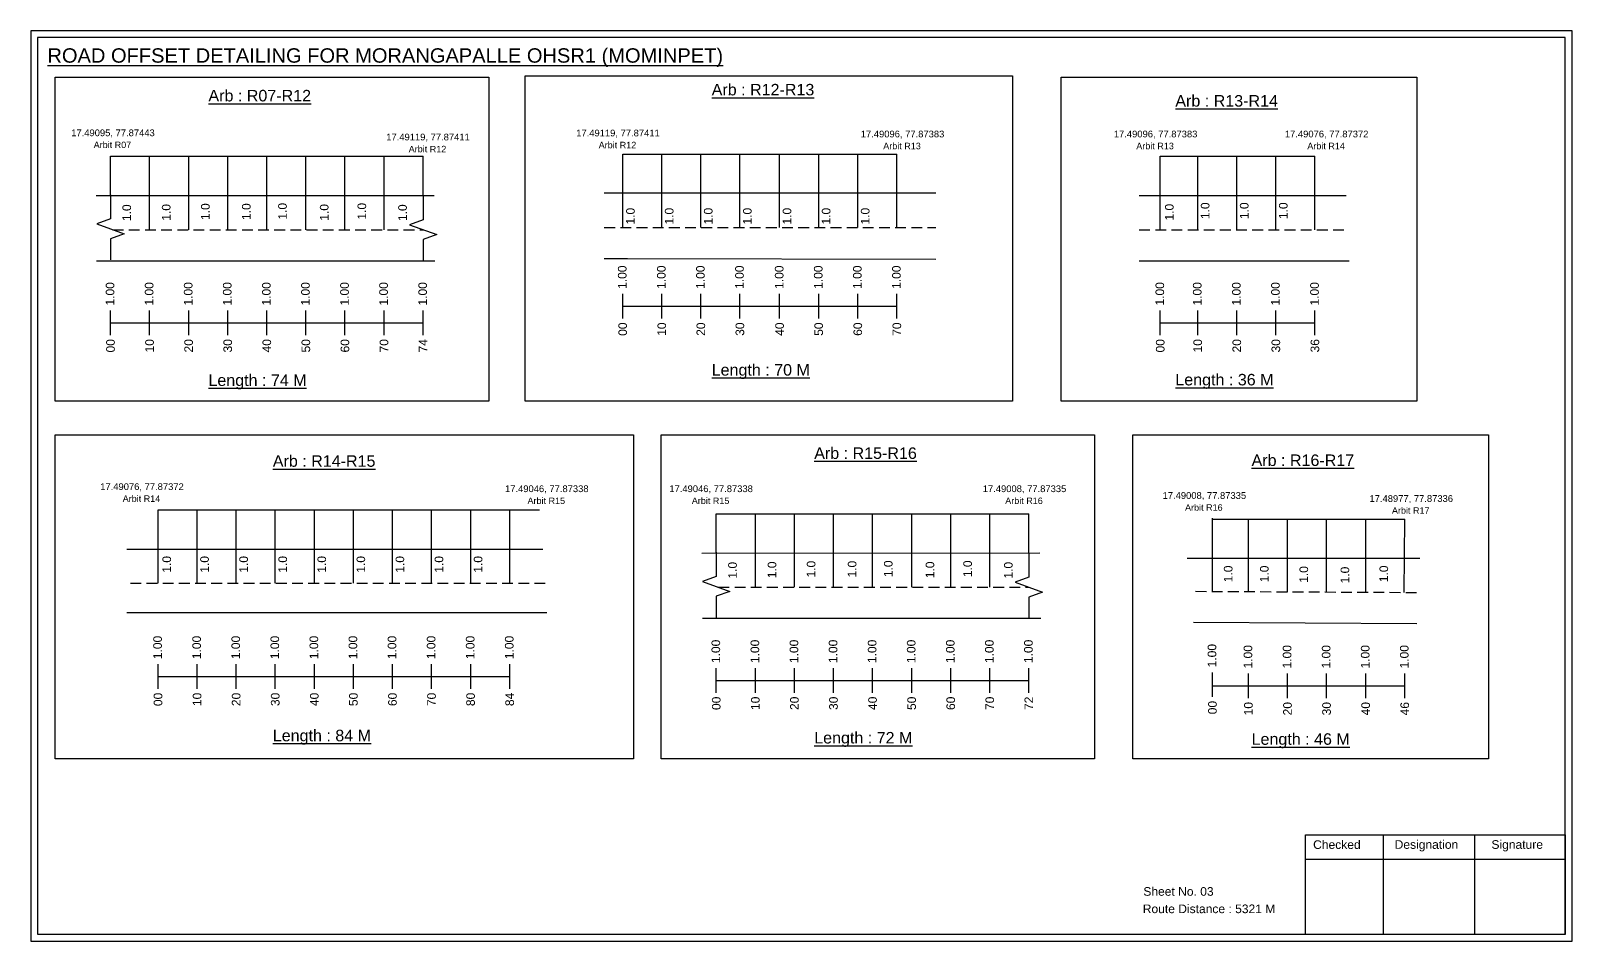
# Model space of a CAD drawing. Header units: inches. Extents: x 857 to 9621, y 2149 to 3662.
# Drawn here: x 5771 to 6307, y 3194 to 3511 of the extents above; entities that cross this region are included whole.
import ezdxf

# ---------------------------------------------------------------- set-up
doc = ezdxf.new("R2010")
doc.units = ezdxf.units.IN
doc.header["$MEASUREMENT"] = 0
doc.linetypes.add('DASHED2', pattern=[0.375, 0.25, -0.125])
doc.layers.add('PDF_Geometry', color=7, linetype='Continuous')
doc.layers.add('PDF_Text', color=5, linetype='Continuous')
doc.styles.add('PDF Arial', font='arial.ttf')
doc.styles.get("Standard").update_dxf_attribs({"font": 'arial.ttf'})

msp = doc.modelspace()

# ---------------------------------------------------------------- linework, layer by layer
at = {"color": 5}
for p, q in [((5798.34, 3467.02), (5907.14, 3467.02)), ((5976.61, 3467.81), (6072.03, 3467.81)), ((6163.72, 3467.02), (6217.55, 3467.02)), ((5814.89, 3343.99), (5947.66, 3343.99)), ((6009.18, 3342.63), (6117.98, 3342.63)), ((6181.88, 3340.76), (6248.8, 3340.76))]:
    msp.add_line(p, q, dxfattribs=at)
for p, q in [((5798.34, 3453.37), (5798.34, 3467.02)), ((5811.94, 3441.48), (5811.94, 3467.02)), ((5825.54, 3441.48), (5825.54, 3467.02)), ((5839.14, 3441.48), (5839.14, 3467.02)), ((5852.74, 3441.48), (5852.74, 3467.02)), ((5866.34, 3441.48), (5866.34, 3467.02)), ((5879.94, 3441.48), (5879.94, 3467.02)), ((5893.54, 3441.48), (5893.54, 3467.02)), ((5907.14, 3453.37), (5907.14, 3467.02)), ((5976.61, 3442.27), (5976.61, 3467.81)), ((5990.21, 3442.27), (5990.21, 3467.81)), ((6003.81, 3442.27), (6003.81, 3467.81)), ((6017.41, 3442.27), (6017.41, 3467.81)), ((6031.23, 3442.27), (6031.23, 3467.81)), ((6044.83, 3442.27), (6044.83, 3467.81)), ((6058.43, 3442.27), (6058.43, 3467.81)), ((6072.03, 3442.27), (6072.03, 3467.81)), ((6163.72, 3441.48), (6163.72, 3467.02)), ((6176.75, 3441.48), (6176.75, 3467.02)), ((6190.35, 3441.48), (6190.35, 3467.02)), ((6203.95, 3441.48), (6203.95, 3467.02)), ((6217.55, 3441.48), (6217.55, 3467.02)), ((5793.35, 3453.37), (5910.96, 3453.42)), ((6085.63, 3454.16), (5970.2, 3454.16)), ((6156.37, 3453.37), (6228.4, 3453.37)), ((5793.49, 3430.68), (5911.27, 3430.68)), ((5970.2, 3431.47), (5978.26, 3431.47)), ((5978.26, 3431.47), (6085.63, 3431.17)), ((6156.37, 3430.68), (6229.4, 3430.68)), ((5814.89, 3318.45), (5814.89, 3343.99)), ((5828.49, 3318.45), (5828.49, 3343.99)), ((5842.09, 3318.45), (5842.09, 3343.99)), ((5855.69, 3318.45), (5855.69, 3343.99)), ((5869.29, 3318.45), (5869.29, 3343.99)), ((5882.89, 3318.45), (5882.89, 3343.99)), ((5896.49, 3318.45), (5896.49, 3343.99)), ((5910.09, 3318.45), (5910.09, 3343.99)), ((5923.69, 3318.45), (5923.69, 3343.99)), ((5937.29, 3318.45), (5937.29, 3343.99)), ((6009.18, 3328.99), (6009.18, 3342.63)), ((6022.78, 3317.1), (6022.78, 3342.63)), ((6036.38, 3317.1), (6036.38, 3342.63)), ((6049.98, 3317.1), (6049.98, 3342.63)), ((6063.58, 3317.1), (6063.58, 3342.63)), ((6077.18, 3317.1), (6077.18, 3342.63)), ((6090.78, 3317.1), (6090.78, 3342.63)), ((6104.38, 3317.1), (6104.38, 3342.63)), ((6117.98, 3328.98), (6117.98, 3342.63)), ((6181.88, 3315.52), (6181.88, 3341.06)), ((6194.4, 3315.47), (6194.4, 3340.76)), ((6208, 3315.42), (6208, 3340.76)), ((6221.6, 3315.48), (6221.6, 3340.76)), ((6235.2, 3315.22), (6235.2, 3340.76)), ((6248.58, 3315.26), (6248.8, 3340.76)), ((5804.01, 3330.34), (5948.8, 3330.34)), ((6004.19, 3328.98), (6121.8, 3329.04)), ((6254.05, 3327.09), (6173.1, 3327.09)), ((5950.21, 3308.15), (5804.01, 3308.15)), ((6004.33, 3306.3), (6122.11, 3306.3)), ((6175.31, 3304.88), (6253.04, 3304.45))]:
    msp.add_line(p, q)
at = {"linetype": 'DASHED2', "ltscale": 15}
for p, q in [((5799.1, 3441.48), (5907.14, 3441.48)), ((5970.2, 3442.27), (6085.63, 3442.27)), ((6156.37, 3441.48), (6228.9, 3441.48)), ((5805.28, 3318.45), (5949.64, 3318.45)), ((6009.95, 3317.1), (6117.98, 3317.1)), ((6176.02, 3315.67), (6254.31, 3315.26))]:
    msp.add_line(p, q, dxfattribs=at)
at = {"color": 217, "true_color": 0x93278f}
for p, q in [((5976.61, 3410.58), (5976.61, 3419.14)), ((5990.21, 3410.58), (5990.21, 3419.14)), ((6003.81, 3410.58), (6003.81, 3419.14)), ((6017.41, 3410.58), (6017.41, 3419.14)), ((6031.23, 3410.58), (6031.23, 3419.14)), ((6044.83, 3410.58), (6044.83, 3419.14)), ((6058.43, 3410.58), (6058.43, 3419.14)), ((6072.03, 3410.58), (6072.03, 3419.14)), ((5798.34, 3404.78), (5798.34, 3413.34)), ((5811.94, 3404.78), (5811.94, 3413.34)), ((5825.54, 3404.78), (5825.54, 3413.34)), ((5839.14, 3404.78), (5839.14, 3413.34)), ((5852.74, 3404.78), (5852.74, 3413.34)), ((5866.34, 3404.78), (5866.34, 3413.34)), ((5879.94, 3404.78), (5879.94, 3413.34)), ((5893.54, 3404.78), (5893.54, 3413.34)), ((5907.14, 3404.78), (5907.14, 3413.34)), ((5976.61, 3414.85), (6072.03, 3414.91)), ((6163.72, 3404.78), (6163.72, 3413.34)), ((6176.75, 3404.78), (6176.75, 3413.34)), ((6190.35, 3404.78), (6190.35, 3413.34)), ((6203.95, 3404.78), (6203.95, 3413.34)), ((6217.55, 3404.78), (6217.55, 3413.34)), ((5798.34, 3409.05), (5907.14, 3409.05)), ((6163.72, 3409.05), (6217.55, 3409.06)), ((5814.89, 3281.76), (5814.89, 3290.31)), ((5828.49, 3281.76), (5828.49, 3290.31)), ((5842.09, 3281.76), (5842.09, 3290.31)), ((5855.69, 3281.76), (5855.69, 3290.31)), ((5869.29, 3281.76), (5869.29, 3290.31)), ((5882.89, 3281.76), (5882.89, 3290.31)), ((5896.49, 3281.76), (5896.49, 3290.31)), ((5910.09, 3281.76), (5910.09, 3290.31)), ((5923.69, 3281.76), (5923.69, 3290.31)), ((5937.29, 3281.76), (5937.29, 3290.31)), ((6009.18, 3280.4), (6009.18, 3288.96)), ((6022.78, 3280.4), (6022.78, 3288.96)), ((6036.38, 3280.4), (6036.38, 3288.96)), ((6049.98, 3280.4), (6049.98, 3288.96)), ((6063.58, 3280.4), (6063.58, 3288.96)), ((6077.18, 3280.4), (6077.18, 3288.96)), ((6090.78, 3280.4), (6090.78, 3288.96)), ((6104.38, 3280.4), (6104.38, 3288.96)), ((6117.98, 3280.4), (6117.98, 3288.96)), ((5814.89, 3286.02), (5937.29, 3286.05)), ((6009.18, 3284.67), (6117.98, 3284.67)), ((6181.88, 3278.91), (6181.88, 3287.47)), ((6194.4, 3278.52), (6194.4, 3287.08)), ((6208, 3278.52), (6208, 3287.08)), ((6221.6, 3278.52), (6221.6, 3287.08)), ((6235.2, 3278.52), (6235.2, 3287.08)), ((6248.8, 3278.52), (6248.8, 3287.08)), ((6181.88, 3282.79), (6248.8, 3282.81))]:
    msp.add_line(p, q, dxfattribs=at)
for points in [[(5779.11, 3494.5), (5929.97, 3494.5), (5929.97, 3381.82), (5779.11, 3381.82)], [(5942.69, 3494.98), (6112.3, 3494.98), (6112.3, 3381.82), (5942.69, 3381.82)], [(6129.25, 3494.5), (6253.06, 3494.5), (6253.06, 3381.82), (6129.25, 3381.82)], [(5779.11, 3370.12), (5980.35, 3370.12), (5980.35, 3257.44), (5779.11, 3257.44)], [(5989.96, 3370.12), (6140.81, 3370.12), (6140.81, 3257.44), (5989.96, 3257.44)], [(6154.18, 3370.12), (6277.98, 3370.12), (6277.98, 3257.44), (6154.18, 3257.44)]]:
    msp.add_lwpolyline(points, close=True)
at = {"linetype": 'Continuous'}
for points in [[(5798.32, 3453.65), (5798.32, 3445.22), (5793.58, 3443.49), (5803.07, 3440.04), (5798.32, 3438.31), (5798.32, 3430.96)], [(5907.14, 3453.37), (5907.14, 3444.93), (5902.4, 3443.21), (5911.88, 3439.75), (5907.14, 3438.03), (5907.14, 3430.68)], [(6009.17, 3329.27), (6009.17, 3320.83), (6004.42, 3319.11), (6013.91, 3315.65), (6009.17, 3313.93), (6009.17, 3306.58)], [(6117.98, 3328.98), (6117.98, 3320.55), (6113.24, 3318.82), (6122.73, 3315.37), (6117.98, 3313.64), (6117.98, 3306.3)]]:
    msp.add_lwpolyline(points, dxfattribs=at)
at = {"layer": 'PDF_Geometry'}
for points in [[(5770.6, 3510.66), (5770.6, 3193.95), (6307.07, 3193.95), (6307.07, 3510.66)], [(5772.92, 3508.34), (5772.92, 3196.37), (6304.65, 3196.37), (6304.65, 3508.34)]]:
    msp.add_lwpolyline(points, close=True, dxfattribs=at)
at = {"layer": 'PDF_Geometry', "color": 242, "true_color": 0xcc1f26}
msp.add_lwpolyline([(6304.65, 3196.28), (6214.31, 3196.28), (6214.31, 3230.89), (6304.65, 3230.89)], close=True, dxfattribs=at)
for points in [[(6241.29, 3230.89), (6241.29, 3196.28)], [(6273.02, 3230.89), (6273.02, 3196.28)], [(6214.31, 3222.52), (6304.65, 3222.52)]]:
    msp.add_lwpolyline(points, dxfattribs=at)

# ---------------------------------------------------------------- texts
at = {"color": 242, "true_color": 0xcd2027}
for s, height, p in [('%%UROAD OFFSET DETAILING FOR MORANGAPALLE OHSR1 (MOMINPET)', 5, (5776.38, 3499.59)), ('%%UArb : R07-R12', 4, (5832.42, 3486.12)), ('%%UArb : R12-R13', 4, (6007.58, 3488.21)), ('%%UArb : R13-R14', 4, (6168.95, 3484.31)), ('%%ULength : 74 M', 4, (5832.42, 3387.12)), ('%%ULength : 70 M', 4, (6007.58, 3390.71)), ('%%ULength : 36 M', 4, (6168.95, 3387.31)), ('%%UArb : R15-R16', 4, (6043.26, 3361.73)), ('%%UArb : R14-R15', 4, (5854.83, 3359)), ('%%UArb : R16-R17', 4, (6195.49, 3359.27)), ('%%ULength : 84 M', 4, (5854.83, 3263.5)), ('%%ULength : 72 M', 4, (6043.26, 3262.73)), ('%%ULength : 46 M', 4, (6195.49, 3262.27))]:
    msp.add_text(s, height=height, dxfattribs=at).set_placement(p)
at = {"color": 5}
for s, height, p in [('17.49095, 77.87443', 2.34, (5784.65, 3474.01)), ('Arbit R07', 2.246, (5792.47, 3469.88)), ('17.49119, 77.87411', 2.34, (5894.3, 3472.54)), ('17.49119, 77.87411', 2.34, (5960.42, 3473.94)), ('Arbit R12', 2.246, (5968.24, 3469.81)), ('17.49096, 77.87383', 2.34, (6059.46, 3473.6)), ('Arbit R13', 2.246, (6067.28, 3469.48)), ('17.49096, 77.87383', 2.34, (6147.54, 3473.6)), ('Arbit R13', 2.246, (6155.36, 3469.48)), ('17.49076, 77.87372', 2.34, (6207.07, 3473.6)), ('Arbit R14', 2.246, (6214.89, 3469.48)), ('Arbit R12', 2.246, (5902.12, 3468.41)), ('17.49076, 77.87372', 2.34, (5794.75, 3350.91)), ('Arbit R14', 2.246, (5802.57, 3346.79)), ('17.49046, 77.87338', 2.34, (5935.64, 3350.18)), ('Arbit R15', 2.246, (5943.47, 3346.05)), ('17.49046, 77.87338', 2.34, (5992.83, 3350.18)), ('Arbit R15', 2.246, (6000.65, 3346.05)), ('17.49008, 77.87335', 2.34, (6101.92, 3350.18)), ('Arbit R16', 2.246, (6109.74, 3346.05)), ('17.49008, 77.87335', 2.34, (6164.51, 3347.83)), ('17.48977, 77.87336', 2.34, (6236.52, 3346.78)), ('Arbit R16', 2.246, (6172.33, 3343.7)), ('Arbit R17', 2.246, (6244.34, 3342.66))]:
    msp.add_text(s, height=height, dxfattribs=at).set_placement(p)
for p in [(5805.47, 3444.47), (5819.22, 3444.59), (5832.84, 3444.85), (5847.1, 3444.85), (5859.69, 3444.98), (5874.21, 3444.59), (5887.31, 3444.98), (5901.48, 3444.48), (6168.35, 3444.66), (6180.82, 3445.16), (6194.42, 3445.16), (6208.02, 3445.16), (5980.79, 3443.27), (5994.28, 3443.27), (6007.88, 3443.27), (6021.48, 3443.27), (6035.3, 3443.27), (6048.9, 3443.27), (6062.5, 3443.27), (5819.4, 3322.13), (5832.56, 3322.13), (5846.16, 3322.13), (5859.76, 3322.13), (5873.36, 3322.13), (5886.96, 3322.13), (5900.56, 3322.13), (5914.16, 3322.13), (5927.76, 3322.13), (6070.53, 3320.59), (6098.16, 3320.59), (6016.32, 3320.08), (6030.06, 3320.21), (6043.68, 3320.47), (6057.94, 3320.47), (6085.05, 3320.21), (6112.32, 3320.09), (6188.84, 3318.81), (6201.42, 3318.81), (6215.15, 3318.61), (6229.47, 3318.42), (6242.99, 3318.83)]:
    msp.add_text('1.0', height=3, rotation=90).set_placement(p)
at = {"color": 217, "true_color": 0x93278f}
for s, p in [('1.00', (5977.94, 3420.87)), ('1.00', (5991.54, 3420.87)), ('1.00', (6005.14, 3420.87)), ('1.00', (6018.74, 3420.87)), ('1.00', (6032.56, 3420.87)), ('1.00', (6046.16, 3420.87)), ('1.00', (6059.76, 3420.87)), ('1.00', (6073.36, 3420.87)), ('1.00', (5799.67, 3415.08)), ('1.00', (5813.27, 3415.08)), ('1.00', (5826.87, 3415.08)), ('1.00', (5840.47, 3415.08)), ('1.00', (5854.07, 3415.08)), ('1.00', (5867.67, 3415.08)), ('1.00', (5881.27, 3415.08)), ('1.00', (5894.87, 3415.08)), ('1.00', (5908.47, 3415.08)), ('1.00', (6165.04, 3415.08)), ('1.00', (6178.08, 3415.08)), ('1.00', (6191.68, 3415.08)), ('1.00', (6205.28, 3415.08)), ('1.00', (6218.88, 3415.08)), ('00', (5978.09, 3404.55)), ('10', (5991.69, 3404.55)), ('20', (6005.29, 3404.55)), ('30', (6018.89, 3404.55)), ('40', (6032.71, 3404.55)), ('50', (6046.31, 3404.55)), ('60', (6059.91, 3404.55)), ('70', (6073.51, 3404.55)), ('00', (5799.82, 3398.76)), ('10', (5813.42, 3398.76)), ('20', (5827.02, 3398.76)), ('30', (5840.62, 3398.76)), ('40', (5854.22, 3398.76)), ('50', (5867.82, 3398.76)), ('60', (5881.42, 3398.76)), ('70', (5895.02, 3398.76)), ('74', (5908.62, 3398.76)), ('00', (6165.19, 3398.76)), ('10', (6178.23, 3398.76)), ('20', (6191.83, 3398.76)), ('30', (6205.43, 3398.76)), ('36', (6219.03, 3398.76)), ('1.00', (5816.21, 3292.05)), ('1.00', (5829.81, 3292.05)), ('1.00', (5843.41, 3292.05)), ('1.00', (5857.01, 3292.05)), ('1.00', (5870.61, 3292.05)), ('1.00', (5884.21, 3292.05)), ('1.00', (5897.81, 3292.05)), ('1.00', (5911.41, 3292.05)), ('1.00', (5925.01, 3292.05)), ('1.00', (5938.61, 3292.05)), ('1.00', (6010.51, 3290.69)), ('1.00', (6024.11, 3290.69)), ('1.00', (6037.71, 3290.69)), ('1.00', (6051.31, 3290.69)), ('1.00', (6064.91, 3290.69)), ('1.00', (6078.51, 3290.69)), ('1.00', (6092.11, 3290.69)), ('1.00', (6105.71, 3290.69)), ('1.00', (6119.31, 3290.69)), ('1.00', (6183.21, 3289.2)), ('1.00', (6195.73, 3288.82)), ('1.00', (6209.33, 3288.82)), ('1.00', (6222.93, 3288.82)), ('1.00', (6236.53, 3288.82)), ('1.00', (6250.13, 3288.82)), ('00', (5816.36, 3275.73)), ('10', (5829.96, 3275.73)), ('20', (5843.56, 3275.73)), ('30', (5857.16, 3275.73)), ('40', (5870.76, 3275.73)), ('50', (5884.36, 3275.73)), ('60', (5897.96, 3275.73)), ('70', (5911.56, 3275.73)), ('80', (5925.16, 3275.73)), ('84', (5938.76, 3275.73)), ('00', (6010.66, 3274.37)), ('10', (6024.26, 3274.37)), ('20', (6037.86, 3274.37)), ('30', (6051.46, 3274.37)), ('40', (6065.06, 3274.37)), ('50', (6078.66, 3274.37)), ('60', (6092.26, 3274.37)), ('70', (6105.86, 3274.37)), ('72', (6119.46, 3274.37)), ('00', (6183.36, 3272.88)), ('10', (6195.88, 3272.5)), ('20', (6209.48, 3272.5)), ('30', (6223.08, 3272.5)), ('40', (6236.68, 3272.5)), ('46', (6250.28, 3272.5))]:
    msp.add_text(s, height=3, rotation=90, dxfattribs=at).set_placement(p)
for s, p in [('Sheet No. 03', (6157.81, 3209.75)), ('Route Distance : 5321 M', (6157.62, 3203.7))]:
    msp.add_text(s, height=3).set_placement(p)
at = {"layer": 'PDF_Text', "color": 7, "attachment_point": 7, "style": 'PDF Arial'}
for s, insert, char_height in [('Checked', (6216.91, 3226), 3.001), ('Designation', (6245.29, 3225.17), 3.0006), ('Signature', (6278.97, 3225.17), 3.001)]:
    msp.add_mtext(s, dxfattribs=dict(at, insert=insert, char_height=char_height))

doc.saveas('drawing.dxf')
